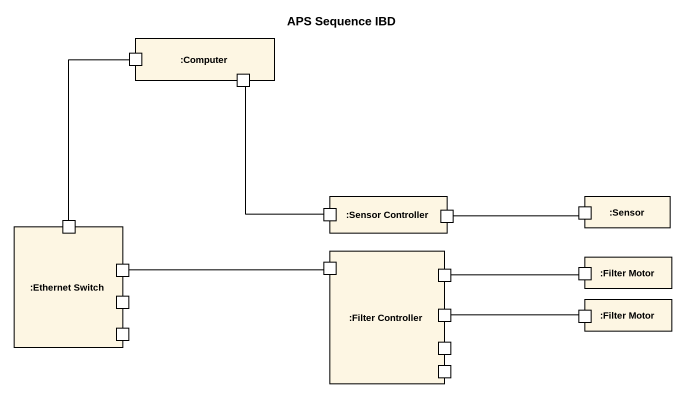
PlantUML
@startuml
title APS Sequence IBD
rectangle ":Computer" as Computer {
  port " " as port1
  port " " as port2
}
rectangle ":Ethernet Switch" as Ethernet_Switch {
  port " " as port3
  port " " as port7
  port " " as port11
  port " " as port13
}
rectangle ":Sensor Controller" as Sensor_Controller {
  port " " as port4
  port " " as port5
}
rectangle ":Sensor" as Sensor {
  port " " as port6
}
rectangle ":Filter Controller" as Filter_Controller {
  port " " as port8
  port " " as port9
  port " " as port12
  port " " as port14
  port " " as port16
}
rectangle ":Filter Motor" as Filter_Motor {
  port " " as port10
}
rectangle ":Filter Motor" as Filter_Motor_2 {
  port " " as port15
}
port3 -up- port1
port4 -up- port2
port5 -right- port6
port8 -left- port7
port9 -right- port10
port12 -right- port15
@enduml
